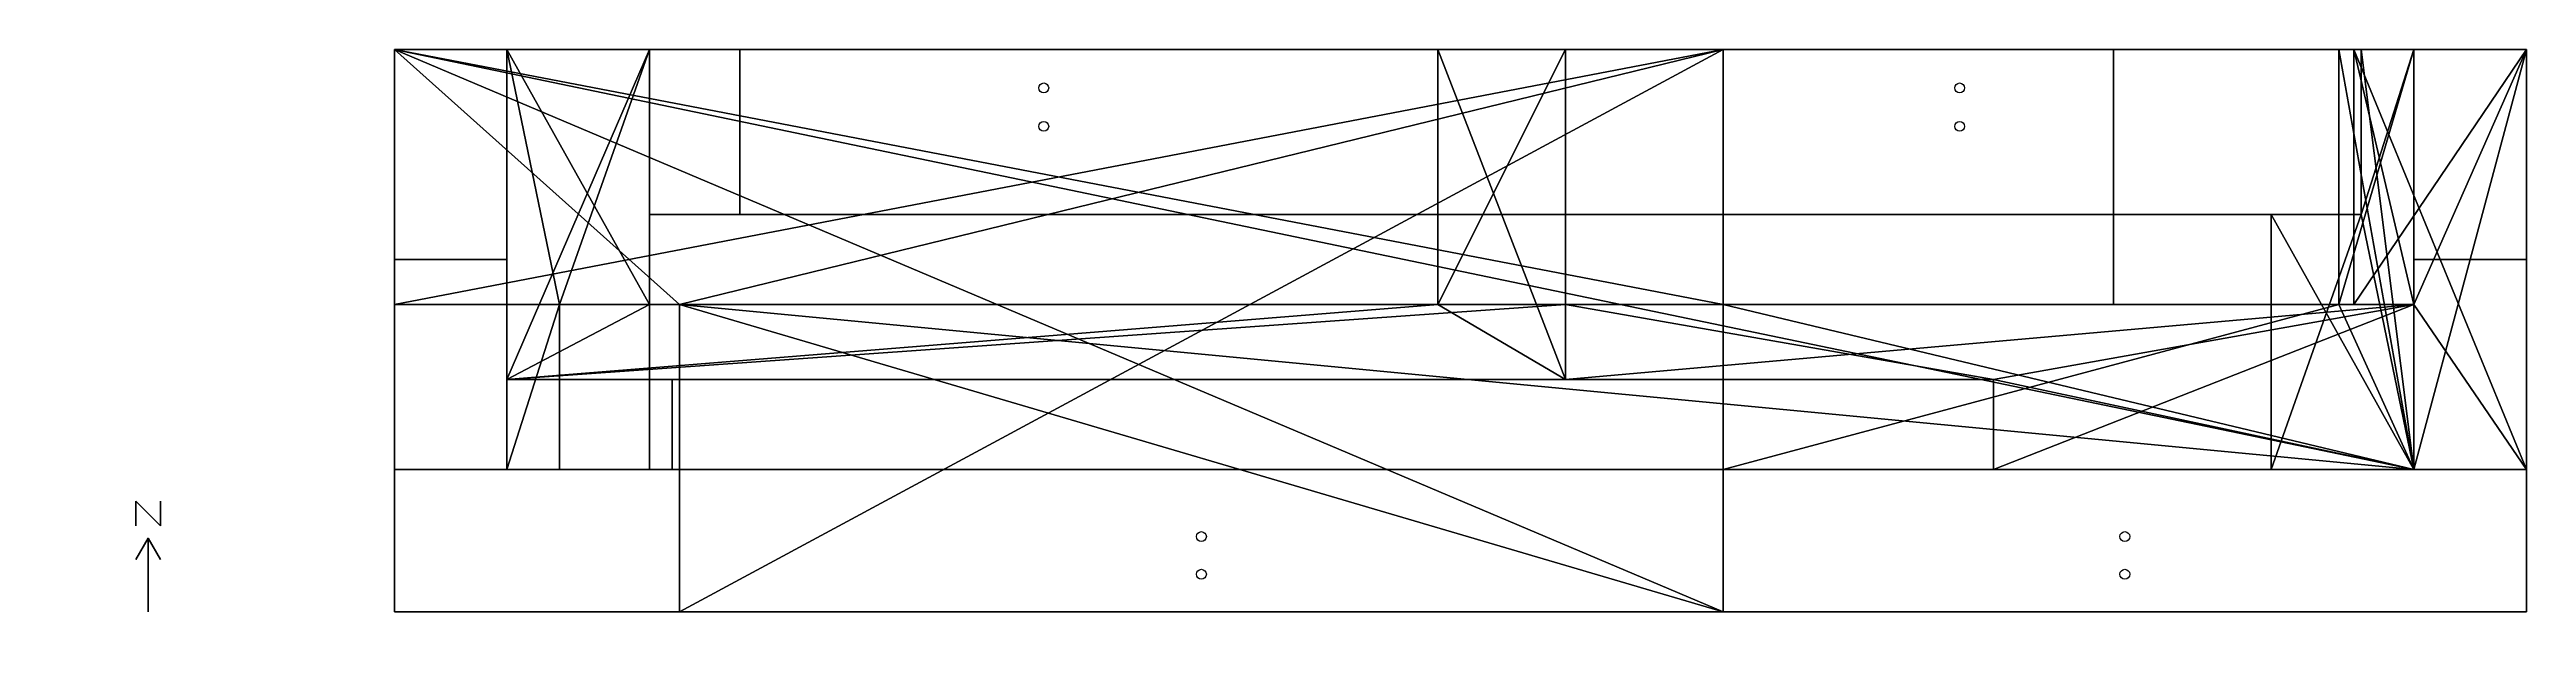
# Model space of a CAD drawing. Header units: metres. Extents: x -14 to 87, y -1 to 23.
import ezdxf

# ---------------------------------------------------------------- set-up
doc = ezdxf.new("R2010")
doc.units = ezdxf.units.M

msp = doc.modelspace()

# ---------------------------------------------------------------- linework, layer by layer
at = {"layer": '1', "color": 3}
for points in [[(-10.5, 4.5, 0.1), (-10.5, 4.5), (-10.5, 3.5), (-10.5, 3.5, 0.1)], [(-10.5, 4.5, 0.1), (-10.5, 4.5), (-9.5, 3.5), (-9.5, 3.5, 0.1)], [(-9.5, 4.5, 0.1), (-9.5, 4.5), (-9.5, 3.5), (-9.5, 3.5, 0.1)], [(-10, 3, 0.1), (-10, 3), (-10.5, 2.134), (-10.5, 2.134, 0.1)], [(-10, 3, 0.1), (-10, 3), (-10, 0), (-10, 0, 0.1)], [(-10, 3, 0.1), (-10, 3), (-9.5, 2.134), (-9.5, 2.134, 0.1)]]:
    msp.add_3dface(points, dxfattribs=at)
at = {"layer": 'BANQUET_FLR_6', "color": 10}
msp.add_circle((26.365, 21.298, 16.914), 0.2, dxfattribs=at)
at = {"layer": 'BANQUET_FLR_6', "color": 5}
msp.add_circle((26.365, 19.735, 16.914), 0.2, dxfattribs=at)
at = {"layer": 'BANQUET_FLR_6', "color": 43}
for points in [[(42.367, 22.86, 19.2), (42.367, 22.86, 16.152), (10.363, 22.86, 16.152), (10.363, 22.86, 19.2)], [(10.363, 22.86, 19.2), (10.363, 22.86, 16.152), (10.363, 12.497, 16.152), (10.363, 12.497, 19.2)], [(42.367, 12.497, 19.2), (42.367, 12.497, 16.152), (42.367, 22.86, 16.152), (42.367, 22.86, 19.2)], [(10.363, 12.497, 19.2), (10.363, 12.497, 16.152), (42.367, 12.497, 16.152), (42.367, 12.497, 19.2)]]:
    msp.add_3dface(points, dxfattribs=at)
at = {"layer": 'BANQUET_FLR_6', "color": 8}
msp.add_3dface([(42.367, 22.86, 16.152), (42.367, 12.497, 16.152), (10.363, 12.497, 16.152), (10.363, 22.86, 16.152)], dxfattribs=at)
at = {"layer": 'BANQUET_FLR_6', "color": 15}
msp.add_3dface([(10.363, 22.86, 19.2), (10.363, 12.497, 19.2), (42.367, 12.497, 19.2), (42.367, 22.86, 19.2)], dxfattribs=at)
at = {"layer": 'BANQUET_FLR_6', "color": 143}
msp.add_3dface([(39.567, 22.86, 18.484), (39.567, 22.86, 17.265), (13.164, 22.86, 17.265), (13.164, 22.86, 18.484)], dxfattribs=at)
at = {"layer": 'BASEMENT', "color": 43}
for points in [[(86.563, 22.86), (86.563, 22.86, -2.439), (0, 22.86, -2.439), (0, 22.86)], [(0, 22.86), (0, 22.86, -2.439), (0, 0, -2.439), (0, 0)], [(86.563, 0), (86.563, 0, -2.439), (86.563, 22.86, -2.439), (86.563, 22.86)], [(0, 0), (0, 0, -2.439), (86.563, 0, -2.439), (86.563, 0)]]:
    msp.add_3dface(points, dxfattribs=at)
at = {"layer": 'BASEMENT', "color": 8}
msp.add_3dface([(86.563, 22.86, -2.439), (86.563, 0, -2.439), (0, 0, -2.439), (0, 22.86, -2.439)], dxfattribs=at)
at = {"layer": 'BASEMENT', "color": 15}
for points in [[(53.95, 0), (53.95, 22.86), (0, 22.86)], [(0, 22.86), (0, 12.497), (11.582, 12.497)], [(11.582, 12.497), (53.95, 0), (0, 22.86)], [(53.95, 22.86), (53.95, 12.497), (69.799, 12.497), (69.799, 22.86)], [(69.799, 22.86), (69.799, 12.497), (78.943, 12.497), (78.943, 22.86)], [(81.991, 5.791), (81.991, 22.86), (78.943, 22.86)], [(81.991, 5.791), (78.943, 22.86), (78.943, 12.497)], [(81.991, 22.86), (81.991, 5.791), (86.563, 5.791), (86.563, 22.86)], [(0, 12.497), (0, 5.791), (11.582, 5.791), (11.582, 12.497)], [(11.582, 12.497), (11.582, 0), (53.95, 0)], [(53.95, 5.791), (81.991, 5.791), (78.943, 12.497)], [(53.95, 5.791), (78.943, 12.497), (53.95, 12.497)], [(0, 5.791), (0, 0), (11.582, 0), (11.582, 5.791)], [(53.95, 5.791), (53.95, 0), (86.563, 0), (86.563, 5.791)]]:
    msp.add_3dface(points, dxfattribs=at)
at = {"layer": 'CAFE_FLR_1', "color": 5}
msp.add_circle((70.257, 3.063, 0.762), 0.2, dxfattribs=at)
at = {"layer": 'CAFE_FLR_1', "color": 10}
msp.add_circle((70.257, 1.532, 0.762), 0.2, dxfattribs=at)
at = {"layer": 'CAFE_FLR_1', "color": 43}
for points in [[(81.991, 5.791, 3.962), (81.991, 5.791), (53.95, 5.791), (53.95, 5.791, 3.962)], [(53.95, 5.791, 3.962), (53.95, 5.791), (53.95, 0), (53.95, 0, 3.962)], [(86.563, 5.791, 3.962), (86.563, 5.791), (81.991, 5.791), (81.991, 5.791, 3.962)], [(86.563, 0, 3.962), (86.563, 0), (86.563, 5.791), (86.563, 5.791, 3.962)], [(53.95, 0, 3.962), (53.95, 0), (86.563, 0), (86.563, 0, 3.962)]]:
    msp.add_3dface(points, dxfattribs=at)
at = {"layer": 'CAFE_FLR_1', "color": 8}
msp.add_3dface([(86.563, 5.791), (86.563, 0), (53.95, 0), (53.95, 5.791)], dxfattribs=at)
at = {"layer": 'CAFE_FLR_1', "color": 15}
msp.add_3dface([(53.95, 5.791, 3.962), (53.95, 0, 3.962), (86.563, 0, 3.962), (86.563, 5.791, 3.962)], dxfattribs=at)
at = {"layer": 'CAFE_FLR_1', "color": 45}
msp.add_3dface([(86.563, 2.896, 2.134), (86.563, 2.896), (86.563, 3.81), (86.563, 3.81, 2.134)], dxfattribs=at)
at = {"layer": 'CAFE_FLR_1', "color": 143}
msp.add_3dface([(54.881, 0, 2.282), (54.881, 0, 0.152), (85.631, 0, 0.152), (85.631, 0, 2.282)], dxfattribs=at)
at = {"layer": 'CORRIDOR_FLR_3', "color": 43}
for points in [[(10.363, 22.86, 10.056), (10.363, 22.86, 7.008), (4.572, 22.86, 7.008), (4.572, 22.86, 10.056)], [(4.572, 22.86, 10.056), (4.572, 22.86, 7.008), (4.572, 14.326, 7.008), (4.572, 14.326, 10.056)], [(10.363, 16.154, 10.056), (10.363, 16.154, 7.008), (10.363, 22.86, 7.008), (10.363, 22.86, 10.056)], [(81.991, 22.86, 10.056), (81.991, 22.86, 7.008), (79.858, 22.86, 7.008), (79.858, 22.86, 10.056)], [(79.858, 22.86, 10.056), (79.858, 22.86, 7.008), (79.858, 16.154, 7.008), (79.858, 16.154, 10.056)], [(81.991, 14.326, 10.056), (81.991, 14.326, 7.008), (81.991, 22.86, 7.008), (81.991, 22.86, 10.056)], [(79.858, 16.154, 10.056), (79.858, 16.154, 7.008), (10.363, 16.154, 7.008), (10.363, 16.154, 10.056)], [(4.572, 14.326, 10.056), (4.572, 14.326, 7.008), (4.572, 5.791, 7.008), (4.572, 5.791, 10.056)], [(81.991, 5.791, 10.056), (81.991, 5.791, 7.008), (81.991, 14.326, 7.008), (81.991, 14.326, 10.056)], [(6.706, 5.791, 10.056), (6.706, 5.791, 7.008), (6.706, 12.497, 7.008), (6.706, 12.497, 10.056)], [(6.706, 12.497, 10.056), (6.706, 12.497, 7.008), (76.2, 12.497, 7.008), (76.2, 12.497, 10.056)], [(76.2, 12.497, 10.056), (76.2, 12.497, 7.008), (76.2, 5.791, 7.008), (76.2, 5.791, 10.056)], [(4.572, 5.791, 10.056), (4.572, 5.791, 7.008), (6.706, 5.791, 7.008), (6.706, 5.791, 10.056)], [(76.2, 5.791, 10.056), (76.2, 5.791, 7.008), (81.991, 5.791, 7.008), (81.991, 5.791, 10.056)]]:
    msp.add_3dface(points, dxfattribs=at)
at = {"layer": 'CORRIDOR_FLR_3', "color": 8}
for points in [[(4.572, 22.86, 7.008), (10.363, 22.86, 7.008), (10.363, 12.497, 7.008)], [(4.572, 22.86, 7.008), (10.363, 12.497, 7.008), (6.706, 12.497, 7.008)], [(4.572, 5.791, 7.008), (4.572, 22.86, 7.008), (6.706, 12.497, 7.008)], [(79.858, 16.154, 7.008), (79.858, 22.86, 7.008), (81.991, 22.86, 7.008)], [(79.858, 16.154, 7.008), (81.991, 22.86, 7.008), (81.991, 5.791, 7.008)], [(10.363, 16.154, 7.008), (76.2, 16.154, 7.008), (76.2, 12.497, 7.008), (10.363, 12.497, 7.008)], [(81.991, 5.791, 7.008), (76.2, 5.791, 7.008), (76.2, 16.154, 7.008)], [(81.991, 5.791, 7.008), (76.2, 16.154, 7.008), (79.858, 16.154, 7.008)], [(4.572, 5.791, 7.008), (6.706, 12.497, 7.008), (6.706, 5.791, 7.008)]]:
    msp.add_3dface(points, dxfattribs=at)
at = {"layer": 'CORRIDOR_FLR_3', "color": 15}
for points in [[(6.706, 12.497, 10.056), (10.363, 22.86, 10.056), (4.572, 22.86, 10.056)], [(4.572, 5.791, 10.056), (6.706, 12.497, 10.056), (4.572, 22.86, 10.056)], [(6.706, 12.497, 10.056), (10.363, 12.497, 10.056), (10.363, 22.86, 10.056)], [(81.991, 5.791, 10.056), (81.991, 22.86, 10.056), (79.858, 22.86, 10.056)], [(81.991, 5.791, 10.056), (79.858, 22.86, 10.056), (79.858, 16.154, 10.056)], [(10.363, 12.497, 10.056), (76.2, 12.497, 10.056), (76.2, 16.154, 10.056), (10.363, 16.154, 10.056)], [(76.2, 5.791, 10.056), (81.991, 5.791, 10.056), (79.858, 16.154, 10.056)], [(76.2, 5.791, 10.056), (79.858, 16.154, 10.056), (76.2, 16.154, 10.056)], [(4.572, 5.791, 10.056), (6.706, 5.791, 10.056), (6.706, 12.497, 10.056)]]:
    msp.add_3dface(points, dxfattribs=at)
at = {"layer": 'CORRIDOR_FLR_3', "color": 143}
for points in [[(9.856, 22.86, 9.333), (9.856, 22.86, 8.114), (5.079, 22.86, 8.114), (5.079, 22.86, 9.333)], [(81.805, 22.86, 9.333), (81.805, 22.86, 8.114), (80.044, 22.86, 8.114), (80.044, 22.86, 9.333)], [(4.759, 5.791, 9.333), (4.759, 5.791, 8.114), (6.519, 5.791, 8.114), (6.519, 5.791, 9.333)], [(76.707, 5.791, 9.333), (76.707, 5.791, 8.114), (81.484, 5.791, 8.114), (81.484, 5.791, 9.333)]]:
    msp.add_3dface(points, dxfattribs=at)
at = {"layer": 'CORRIDOR_FLR_6', "color": 43}
for points in [[(10.363, 22.86, 19.2), (10.363, 22.86, 16.152), (4.572, 22.86, 16.152), (4.572, 22.86, 19.2)], [(4.572, 22.86, 19.2), (4.572, 22.86, 16.152), (4.572, 9.449, 16.152), (4.572, 9.449, 19.2)], [(10.363, 12.497, 19.2), (10.363, 12.497, 16.152), (10.363, 22.86, 16.152), (10.363, 22.86, 19.2)], [(47.549, 22.86, 19.2), (47.549, 22.86, 16.152), (42.367, 22.86, 16.152), (42.367, 22.86, 19.2)], [(42.367, 22.86, 19.2), (42.367, 22.86, 16.152), (42.367, 12.497, 16.152), (42.367, 12.497, 19.2)], [(47.549, 12.497, 19.2), (47.549, 12.497, 16.152), (47.549, 22.86, 16.152), (47.549, 22.86, 19.2)], [(42.367, 12.497, 19.2), (42.367, 12.497, 16.152), (10.363, 12.497, 16.152), (10.363, 12.497, 19.2)], [(81.991, 12.497, 19.2), (81.991, 12.497, 16.152), (47.549, 12.497, 16.152), (47.549, 12.497, 19.2)], [(81.991, 5.791, 19.2), (81.991, 5.791, 16.152), (81.991, 12.497, 16.152), (81.991, 12.497, 19.2)], [(4.572, 9.449, 19.2), (4.572, 9.449, 16.152), (64.922, 9.449, 16.152), (64.922, 9.449, 19.2)], [(64.922, 9.449, 19.2), (64.922, 9.449, 16.152), (64.922, 5.791, 16.152), (64.922, 5.791, 19.2)], [(64.922, 5.791, 19.2), (64.922, 5.791, 16.152), (81.991, 5.791, 16.152), (81.991, 5.791, 19.2)]]:
    msp.add_3dface(points, dxfattribs=at)
at = {"layer": 'CORRIDOR_FLR_6', "color": 8}
for points in [[(4.572, 9.449, 16.152), (4.572, 22.86, 16.152), (10.363, 22.86, 16.152)], [(4.572, 9.449, 16.152), (10.363, 22.86, 16.152), (10.363, 12.497, 16.152)], [(42.367, 12.497, 16.152), (42.367, 22.86, 16.152), (47.549, 22.86, 16.152)], [(42.367, 12.497, 16.152), (47.549, 22.86, 16.152), (47.549, 12.497, 16.152)], [(4.572, 9.449, 16.152), (10.363, 12.497, 16.152), (42.367, 12.497, 16.152)], [(47.549, 12.497, 16.152), (64.922, 9.449, 16.152), (4.572, 9.449, 16.152)], [(47.549, 12.497, 16.152), (4.572, 9.449, 16.152), (42.367, 12.497, 16.152)], [(47.549, 12.497, 16.152), (81.991, 12.497, 16.152), (64.922, 9.449, 16.152)], [(81.991, 12.497, 16.152), (81.991, 5.791, 16.152), (64.922, 5.791, 16.152)], [(81.991, 12.497, 16.152), (64.922, 5.791, 16.152), (64.922, 9.449, 16.152)]]:
    msp.add_3dface(points, dxfattribs=at)
at = {"layer": 'CORRIDOR_FLR_6', "color": 15}
for points in [[(4.572, 9.449, 19.2), (10.363, 12.497, 19.2), (10.363, 22.86, 19.2)], [(4.572, 9.449, 19.2), (10.363, 22.86, 19.2), (4.572, 22.86, 19.2)], [(47.549, 9.449, 19.2), (47.549, 22.86, 19.2), (42.367, 22.86, 19.2)], [(47.549, 9.449, 19.2), (42.367, 22.86, 19.2), (42.367, 12.497, 19.2)], [(4.572, 9.449, 19.2), (47.549, 9.449, 19.2), (42.367, 12.497, 19.2)], [(4.572, 9.449, 19.2), (42.367, 12.497, 19.2), (10.363, 12.497, 19.2)], [(81.991, 12.497, 19.2), (47.549, 12.497, 19.2), (47.549, 9.449, 19.2)], [(81.991, 12.497, 19.2), (47.549, 9.449, 19.2), (64.922, 9.449, 19.2)], [(64.922, 9.449, 19.2), (81.991, 5.791, 19.2), (81.991, 12.497, 19.2)], [(64.922, 9.449, 19.2), (64.922, 5.791, 19.2), (81.991, 5.791, 19.2)]]:
    msp.add_3dface(points, dxfattribs=at)
at = {"layer": 'CORRIDOR_FLR_6', "color": 143}
for points in [[(9.856, 22.86, 18.484), (9.856, 22.86, 17.265), (5.079, 22.86, 17.265), (5.079, 22.86, 18.484)], [(47.095, 22.86, 18.484), (47.095, 22.86, 17.265), (42.821, 22.86, 17.265), (42.821, 22.86, 18.484)], [(66.416, 5.791, 18.484), (66.416, 5.791, 17.265), (80.498, 5.791, 17.265), (80.498, 5.791, 18.484)]]:
    msp.add_3dface(points, dxfattribs=at)
at = {"layer": 'DINING_FLR_6', "color": 10}
msp.add_circle((63.551, 21.298, 16.914), 0.2, dxfattribs=at)
at = {"layer": 'DINING_FLR_6', "color": 5}
msp.add_circle((63.551, 19.735, 16.914), 0.2, dxfattribs=at)
at = {"layer": 'DINING_FLR_6', "color": 43}
for points in [[(79.553, 22.86, 19.2), (79.553, 22.86, 16.152), (47.549, 22.86, 16.152), (47.549, 22.86, 19.2)], [(47.549, 22.86, 19.2), (47.549, 22.86, 16.152), (47.549, 12.497, 16.152), (47.549, 12.497, 19.2)], [(79.553, 12.497, 19.2), (79.553, 12.497, 16.152), (79.553, 22.86, 16.152), (79.553, 22.86, 19.2)], [(47.549, 12.497, 19.2), (47.549, 12.497, 16.152), (79.553, 12.497, 16.152), (79.553, 12.497, 19.2)]]:
    msp.add_3dface(points, dxfattribs=at)
at = {"layer": 'DINING_FLR_6', "color": 8}
msp.add_3dface([(79.553, 22.86, 16.152), (79.553, 12.497, 16.152), (47.549, 12.497, 16.152), (47.549, 22.86, 16.152)], dxfattribs=at)
at = {"layer": 'DINING_FLR_6', "color": 15}
msp.add_3dface([(47.549, 22.86, 19.2), (47.549, 12.497, 19.2), (79.553, 12.497, 19.2), (79.553, 22.86, 19.2)], dxfattribs=at)
at = {"layer": 'DINING_FLR_6', "color": 143}
msp.add_3dface([(76.752, 22.86, 18.484), (76.752, 22.86, 17.265), (50.349, 22.86, 17.265), (50.349, 22.86, 18.484)], dxfattribs=at)
at = {"layer": 'KITCHEN_FLR_6', "color": 43}
for points in [[(86.563, 22.86, 19.2), (86.563, 22.86, 16.152), (79.553, 22.86, 16.152), (79.553, 22.86, 19.2)], [(79.553, 22.86, 19.2), (79.553, 22.86, 16.152), (79.553, 12.497, 16.152), (79.553, 12.497, 19.2)], [(86.563, 5.791, 19.2), (86.563, 5.791, 16.152), (86.563, 22.86, 16.152), (86.563, 22.86, 19.2)], [(79.553, 12.497, 19.2), (79.553, 12.497, 16.152), (81.991, 12.497, 16.152), (81.991, 12.497, 19.2)], [(81.991, 12.497, 19.2), (81.991, 12.497, 16.152), (81.991, 5.791, 16.152), (81.991, 5.791, 19.2)], [(81.991, 5.791, 19.2), (81.991, 5.791, 16.152), (86.563, 5.791, 16.152), (86.563, 5.791, 19.2)]]:
    msp.add_3dface(points, dxfattribs=at)
at = {"layer": 'KITCHEN_FLR_6', "color": 8}
for points in [[(79.553, 12.497, 16.152), (79.553, 22.86, 16.152), (86.563, 22.86, 16.152)], [(79.553, 12.497, 16.152), (86.563, 22.86, 16.152), (81.991, 12.497, 16.152)], [(86.563, 22.86, 16.152), (86.563, 5.791, 16.152), (81.991, 5.791, 16.152)], [(86.563, 22.86, 16.152), (81.991, 5.791, 16.152), (81.991, 12.497, 16.152)]]:
    msp.add_3dface(points, dxfattribs=at)
at = {"layer": 'KITCHEN_FLR_6', "color": 15}
for points in [[(86.563, 5.791, 19.2), (86.563, 22.86, 19.2), (79.553, 22.86, 19.2)], [(79.553, 22.86, 19.2), (79.553, 12.497, 19.2), (81.991, 12.497, 19.2)], [(81.991, 12.497, 19.2), (86.563, 5.791, 19.2), (79.553, 22.86, 19.2)], [(81.991, 12.497, 19.2), (81.991, 5.791, 19.2), (86.563, 5.791, 19.2)]]:
    msp.add_3dface(points, dxfattribs=at)
at = {"layer": 'KITCHEN_FLR_6', "color": 143}
for points in [[(86.163, 22.86, 18.484), (86.163, 22.86, 17.265), (82.391, 22.86, 17.265), (82.391, 22.86, 18.484)], [(86.563, 7.285, 18.484), (86.563, 7.285, 17.265), (86.563, 21.366, 17.265), (86.563, 21.366, 18.484)], [(82.391, 5.791, 18.484), (82.391, 5.791, 17.265), (86.163, 5.791, 17.265), (86.163, 5.791, 18.484)]]:
    msp.add_3dface(points, dxfattribs=at)
at = {"layer": 'LAUNDRY_FLR_1', "color": 43}
for points in [[(86.563, 22.86, 3.962), (86.563, 22.86), (81.991, 22.86), (81.991, 22.86, 3.962)], [(81.991, 22.86, 3.962), (81.991, 22.86), (81.991, 5.791), (81.991, 5.791, 3.962)], [(86.563, 5.791, 3.962), (86.563, 5.791), (86.563, 22.86), (86.563, 22.86, 3.962)], [(81.991, 5.791, 3.962), (81.991, 5.791), (86.563, 5.791), (86.563, 5.791, 3.962)]]:
    msp.add_3dface(points, dxfattribs=at)
at = {"layer": 'LAUNDRY_FLR_1', "color": 8}
msp.add_3dface([(86.563, 22.86), (86.563, 5.791), (81.991, 5.791), (81.991, 22.86)], dxfattribs=at)
at = {"layer": 'LAUNDRY_FLR_1', "color": 15}
msp.add_3dface([(81.991, 22.86, 3.962), (81.991, 5.791, 3.962), (86.563, 5.791, 3.962), (86.563, 22.86, 3.962)], dxfattribs=at)
at = {"layer": 'LAUNDRY_FLR_1', "color": 45}
msp.add_3dface([(86.563, 8.361, 2.134), (86.563, 8.361), (86.563, 9.275), (86.563, 9.275, 2.134)], dxfattribs=at)
at = {"layer": 'LOBBY_FLR_1', "color": 5}
msp.add_circle((32.766, 3.063, 0.762), 0.2, dxfattribs=at)
at = {"layer": 'LOBBY_FLR_1', "color": 10}
msp.add_circle((32.766, 1.532, 0.762), 0.2, dxfattribs=at)
at = {"layer": 'LOBBY_FLR_1', "color": 43}
for points in [[(53.95, 22.86, 3.962), (53.95, 22.86), (0, 22.86), (0, 22.86, 3.962)], [(0, 22.86, 3.962), (0, 22.86), (0, 12.497), (0, 12.497, 3.962)], [(53.95, 12.497, 3.962), (53.95, 12.497), (53.95, 22.86), (53.95, 22.86, 3.962)], [(81.991, 22.86, 3.962), (81.991, 22.86), (78.943, 22.86), (78.943, 22.86, 3.962)], [(78.943, 22.86, 3.962), (78.943, 22.86), (78.943, 12.497), (78.943, 12.497, 3.962)], [(81.991, 5.791, 3.962), (81.991, 5.791), (81.991, 22.86), (81.991, 22.86, 3.962)], [(0, 12.497, 3.962), (0, 12.497), (11.582, 12.497), (11.582, 12.497, 3.962)], [(11.582, 12.497, 3.962), (11.582, 12.497), (11.582, 5.791), (11.582, 5.791, 3.962)], [(69.799, 12.497, 3.962), (69.799, 12.497), (53.95, 12.497), (53.95, 12.497, 3.962)], [(78.943, 12.497, 3.962), (78.943, 12.497), (69.799, 12.497), (69.799, 12.497, 3.962)], [(11.582, 5.791, 3.962), (11.582, 5.791), (11.582, 0), (11.582, 0, 3.962)], [(53.95, 5.791, 3.962), (53.95, 5.791), (81.991, 5.791), (81.991, 5.791, 3.962)], [(53.95, 0, 3.962), (53.95, 0), (53.95, 5.791), (53.95, 5.791, 3.962)], [(11.582, 0, 3.962), (11.582, 0), (53.95, 0), (53.95, 0, 3.962)]]:
    msp.add_3dface(points, dxfattribs=at)
at = {"layer": 'LOBBY_FLR_1', "color": 8}
for points in [[(0, 12.497), (0, 22.86), (53.95, 22.86)], [(0, 12.497), (53.95, 22.86), (11.582, 12.497)], [(53.95, 22.86), (53.95, 0), (11.582, 0)], [(53.95, 22.86), (11.582, 0), (11.582, 12.497)], [(78.943, 12.497), (78.943, 22.86), (81.991, 22.86)], [(78.943, 12.497), (81.991, 22.86), (81.991, 5.791)], [(81.991, 5.791), (53.95, 5.791), (53.95, 12.497)], [(81.991, 5.791), (53.95, 12.497), (78.943, 12.497)]]:
    msp.add_3dface(points, dxfattribs=at)
at = {"layer": 'LOBBY_FLR_1', "color": 15}
for points in [[(53.95, 12.497, 3.962), (53.95, 22.86, 3.962), (0, 22.86, 3.962)], [(81.991, 5.791, 3.962), (53.95, 12.497, 3.962), (0, 22.86, 3.962)], [(0, 22.86, 3.962), (0, 12.497, 3.962), (11.582, 12.497, 3.962)], [(11.582, 12.497, 3.962), (81.991, 5.791, 3.962), (0, 22.86, 3.962)], [(81.991, 5.791, 3.962), (81.991, 22.86, 3.962), (78.943, 22.86, 3.962)], [(81.991, 5.791, 3.962), (78.943, 22.86, 3.962), (78.943, 12.497, 3.962)], [(11.582, 12.497, 3.962), (11.582, 5.791, 3.962), (81.991, 5.791, 3.962)], [(81.991, 5.791, 3.962), (78.943, 12.497, 3.962), (53.95, 12.497, 3.962)], [(11.582, 5.791, 3.962), (11.582, 0, 3.962), (53.95, 0, 3.962), (53.95, 5.791, 3.962)]]:
    msp.add_3dface(points, dxfattribs=at)
at = {"layer": 'LOBBY_FLR_1', "color": 45}
for points in [[(8.995, 22.86, 2.134), (8.995, 22.86), (8.08, 22.86), (8.08, 22.86, 2.134)], [(49.003, 22.86, 2.134), (49.003, 22.86), (48.089, 22.86), (48.089, 22.86, 2.134)]]:
    msp.add_3dface(points, dxfattribs=at)
at = {"layer": 'LOBBY_FLR_1', "color": 143}
msp.add_3dface([(12.793, 0, 2.282), (12.793, 0, 0.152), (52.739, 0, 0.152), (52.739, 0, 2.282)], dxfattribs=at)
at = {"layer": 'MECH_FLR_1', "color": 43}
for points in [[(69.799, 22.86, 3.962), (69.799, 22.86), (53.95, 22.86), (53.95, 22.86, 3.962)], [(53.95, 22.86, 3.962), (53.95, 22.86), (53.95, 12.497), (53.95, 12.497, 3.962)], [(69.799, 12.497, 3.962), (69.799, 12.497), (69.799, 22.86), (69.799, 22.86, 3.962)], [(53.95, 12.497, 3.962), (53.95, 12.497), (69.799, 12.497), (69.799, 12.497, 3.962)]]:
    msp.add_3dface(points, dxfattribs=at)
at = {"layer": 'MECH_FLR_1', "color": 8}
msp.add_3dface([(69.799, 22.86), (69.799, 12.497), (53.95, 12.497), (53.95, 22.86)], dxfattribs=at)
at = {"layer": 'MECH_FLR_1', "color": 15}
msp.add_3dface([(53.95, 22.86, 3.962), (53.95, 12.497, 3.962), (69.799, 12.497, 3.962), (69.799, 22.86, 3.962)], dxfattribs=at)
at = {"layer": 'RETAIL_1_FLR_1', "color": 43}
for points in [[(0, 5.791, 3.962), (0, 5.791), (0, 0), (0, 0, 3.962)], [(11.582, 5.791, 3.962), (11.582, 5.791), (0, 5.791), (0, 5.791, 3.962)], [(11.582, 0, 3.962), (11.582, 0), (11.582, 5.791), (11.582, 5.791, 3.962)], [(0, 0, 3.962), (0, 0), (11.582, 0), (11.582, 0, 3.962)]]:
    msp.add_3dface(points, dxfattribs=at)
at = {"layer": 'RETAIL_1_FLR_1', "color": 8}
msp.add_3dface([(11.582, 5.791), (11.582, 0), (0, 0), (0, 5.791)], dxfattribs=at)
at = {"layer": 'RETAIL_1_FLR_1', "color": 15}
msp.add_3dface([(0, 5.791, 3.962), (0, 0, 3.962), (11.582, 0, 3.962), (11.582, 5.791, 3.962)], dxfattribs=at)
at = {"layer": 'RETAIL_1_FLR_1', "color": 143}
msp.add_3dface([(0.331, 0, 2.282), (0.331, 0, 0.152), (11.251, 0, 0.152), (11.251, 0, 2.282)], dxfattribs=at)
at = {"layer": 'RETAIL_2_FLR_1', "color": 43}
for points in [[(0, 12.497, 3.962), (0, 12.497), (0, 5.791), (0, 5.791, 3.962)], [(11.582, 12.497, 3.962), (11.582, 12.497), (0, 12.497), (0, 12.497, 3.962)], [(11.582, 5.791, 3.962), (11.582, 5.791), (11.582, 12.497), (11.582, 12.497, 3.962)], [(0, 5.791, 3.962), (0, 5.791), (11.582, 5.791), (11.582, 5.791, 3.962)]]:
    msp.add_3dface(points, dxfattribs=at)
at = {"layer": 'RETAIL_2_FLR_1', "color": 8}
msp.add_3dface([(11.582, 12.497), (11.582, 5.791), (0, 5.791), (0, 12.497)], dxfattribs=at)
at = {"layer": 'RETAIL_2_FLR_1', "color": 15}
msp.add_3dface([(0, 12.497, 3.962), (0, 5.791, 3.962), (11.582, 5.791, 3.962), (11.582, 12.497, 3.962)], dxfattribs=at)
at = {"layer": 'RETAIL_2_FLR_1', "color": 45}
msp.add_3dface([(0, 10.284, 2.134), (0, 10.284), (0, 9.369), (0, 9.369, 2.134)], dxfattribs=at)
at = {"layer": 'ROOM_1_FLR_3', "color": 43}
for points in [[(0, 14.326, 10.056), (0, 14.326, 7.008), (0, 5.791, 7.008), (0, 5.791, 10.056)], [(4.572, 14.326, 10.056), (4.572, 14.326, 7.008), (0, 14.326, 7.008), (0, 14.326, 10.056)], [(4.572, 5.791, 10.056), (4.572, 5.791, 7.008), (4.572, 14.326, 7.008), (4.572, 14.326, 10.056)], [(0, 5.791, 10.056), (0, 5.791, 7.008), (4.572, 5.791, 7.008), (4.572, 5.791, 10.056)]]:
    msp.add_3dface(points, dxfattribs=at)
at = {"layer": 'ROOM_1_FLR_3', "color": 8}
msp.add_3dface([(4.572, 14.326, 7.008), (4.572, 5.791, 7.008), (0, 5.791, 7.008), (0, 14.326, 7.008)], dxfattribs=at)
at = {"layer": 'ROOM_1_FLR_3', "color": 15}
msp.add_3dface([(0, 14.326, 10.056), (0, 5.791, 10.056), (4.572, 5.791, 10.056), (4.572, 14.326, 10.056)], dxfattribs=at)
at = {"layer": 'ROOM_1_FLR_3', "color": 143}
for points in [[(0, 13.579, 9.333), (0, 13.579, 8.114), (0, 6.538, 8.114), (0, 6.538, 9.333)], [(0.4, 5.791, 9.333), (0.4, 5.791, 8.114), (4.172, 5.791, 8.114), (4.172, 5.791, 9.333)]]:
    msp.add_3dface(points, dxfattribs=at)
at = {"layer": 'ROOM_1_FLR_6', "color": 43}
for points in [[(0, 14.326, 19.2), (0, 14.326, 16.152), (0, 5.791, 16.152), (0, 5.791, 19.2)], [(4.572, 14.326, 19.2), (4.572, 14.326, 16.152), (0, 14.326, 16.152), (0, 14.326, 19.2)], [(4.572, 5.791, 19.2), (4.572, 5.791, 16.152), (4.572, 14.326, 16.152), (4.572, 14.326, 19.2)], [(0, 5.791, 19.2), (0, 5.791, 16.152), (4.572, 5.791, 16.152), (4.572, 5.791, 19.2)]]:
    msp.add_3dface(points, dxfattribs=at)
at = {"layer": 'ROOM_1_FLR_6', "color": 8}
msp.add_3dface([(4.572, 14.326, 16.152), (4.572, 5.791, 16.152), (0, 5.791, 16.152), (0, 14.326, 16.152)], dxfattribs=at)
at = {"layer": 'ROOM_1_FLR_6', "color": 15}
msp.add_3dface([(0, 14.326, 19.2), (0, 5.791, 19.2), (4.572, 5.791, 19.2), (4.572, 14.326, 19.2)], dxfattribs=at)
at = {"layer": 'ROOM_1_FLR_6', "color": 143}
for points in [[(0, 13.579, 18.484), (0, 13.579, 17.265), (0, 6.538, 17.265), (0, 6.538, 18.484)], [(0.4, 5.791, 18.484), (0.4, 5.791, 17.265), (4.172, 5.791, 17.265), (4.172, 5.791, 18.484)]]:
    msp.add_3dface(points, dxfattribs=at)
at = {"layer": 'ROOM_2_FLR_3', "color": 43}
for points in [[(4.572, 22.86, 10.056), (4.572, 22.86, 7.008), (0, 22.86, 7.008), (0, 22.86, 10.056)], [(0, 22.86, 10.056), (0, 22.86, 7.008), (0, 14.326, 7.008), (0, 14.326, 10.056)], [(4.572, 14.326, 10.056), (4.572, 14.326, 7.008), (4.572, 22.86, 7.008), (4.572, 22.86, 10.056)], [(0, 14.326, 10.056), (0, 14.326, 7.008), (4.572, 14.326, 7.008), (4.572, 14.326, 10.056)]]:
    msp.add_3dface(points, dxfattribs=at)
at = {"layer": 'ROOM_2_FLR_3', "color": 8}
msp.add_3dface([(4.572, 22.86, 7.008), (4.572, 14.326, 7.008), (0, 14.326, 7.008), (0, 22.86, 7.008)], dxfattribs=at)
at = {"layer": 'ROOM_2_FLR_3', "color": 15}
msp.add_3dface([(0, 22.86, 10.056), (0, 14.326, 10.056), (4.572, 14.326, 10.056), (4.572, 22.86, 10.056)], dxfattribs=at)
at = {"layer": 'ROOM_2_FLR_3', "color": 143}
for points in [[(4.172, 22.86, 9.333), (4.172, 22.86, 8.114), (0.4, 22.86, 8.114), (0.4, 22.86, 9.333)], [(0, 22.113, 9.333), (0, 22.113, 8.114), (0, 15.072, 8.114), (0, 15.072, 9.333)]]:
    msp.add_3dface(points, dxfattribs=at)
at = {"layer": 'ROOM_2_FLR_6', "color": 43}
for points in [[(4.572, 22.86, 19.2), (4.572, 22.86, 16.152), (0, 22.86, 16.152), (0, 22.86, 19.2)], [(0, 22.86, 19.2), (0, 22.86, 16.152), (0, 14.326, 16.152), (0, 14.326, 19.2)], [(4.572, 14.326, 19.2), (4.572, 14.326, 16.152), (4.572, 22.86, 16.152), (4.572, 22.86, 19.2)], [(0, 14.326, 19.2), (0, 14.326, 16.152), (4.572, 14.326, 16.152), (4.572, 14.326, 19.2)]]:
    msp.add_3dface(points, dxfattribs=at)
at = {"layer": 'ROOM_2_FLR_6', "color": 8}
msp.add_3dface([(4.572, 22.86, 16.152), (4.572, 14.326, 16.152), (0, 14.326, 16.152), (0, 22.86, 16.152)], dxfattribs=at)
at = {"layer": 'ROOM_2_FLR_6', "color": 15}
msp.add_3dface([(0, 22.86, 19.2), (0, 14.326, 19.2), (4.572, 14.326, 19.2), (4.572, 22.86, 19.2)], dxfattribs=at)
at = {"layer": 'ROOM_2_FLR_6', "color": 143}
for points in [[(4.172, 22.86, 18.484), (4.172, 22.86, 17.265), (0.4, 22.86, 17.265), (0.4, 22.86, 18.484)], [(0, 22.113, 18.484), (0, 22.113, 17.265), (0, 15.072, 17.265), (0, 15.072, 18.484)]]:
    msp.add_3dface(points, dxfattribs=at)
at = {"layer": 'ROOM_3_MULT19_FLR_3', "color": 43}
for points in [[(10.363, 12.497, 10.056), (10.363, 12.497, 7.008), (6.706, 12.497, 7.008), (6.706, 12.497, 10.056)], [(6.706, 12.497, 10.056), (6.706, 12.497, 7.008), (6.706, 5.791, 7.008), (6.706, 5.791, 10.056)], [(10.363, 5.791, 10.056), (10.363, 5.791, 7.008), (10.363, 12.497, 7.008), (10.363, 12.497, 10.056)], [(6.706, 5.791, 10.056), (6.706, 5.791, 7.008), (10.363, 5.791, 7.008), (10.363, 5.791, 10.056)]]:
    msp.add_3dface(points, dxfattribs=at)
at = {"layer": 'ROOM_3_MULT19_FLR_3', "color": 8}
msp.add_3dface([(10.363, 12.497, 7.008), (10.363, 5.791, 7.008), (6.706, 5.791, 7.008), (6.706, 12.497, 7.008)], dxfattribs=at)
at = {"layer": 'ROOM_3_MULT19_FLR_3', "color": 15}
msp.add_3dface([(6.706, 12.497, 10.056), (6.706, 5.791, 10.056), (10.363, 5.791, 10.056), (10.363, 12.497, 10.056)], dxfattribs=at)
at = {"layer": 'ROOM_3_MULT19_FLR_3', "color": 143}
msp.add_3dface([(7.026, 5.791, 9.333), (7.026, 5.791, 8.114), (10.043, 5.791, 8.114), (10.043, 5.791, 9.333)], dxfattribs=at)
at = {"layer": 'ROOM_3_MULT9_FLR_6', "color": 43}
for points in [[(11.278, 9.449, 19.2), (11.278, 9.449, 16.152), (4.572, 9.449, 16.152), (4.572, 9.449, 19.2)], [(4.572, 9.449, 19.2), (4.572, 9.449, 16.152), (4.572, 5.791, 16.152), (4.572, 5.791, 19.2)], [(11.278, 5.791, 19.2), (11.278, 5.791, 16.152), (11.278, 9.449, 16.152), (11.278, 9.449, 19.2)], [(4.572, 5.791, 19.2), (4.572, 5.791, 16.152), (11.278, 5.791, 16.152), (11.278, 5.791, 19.2)]]:
    msp.add_3dface(points, dxfattribs=at)
at = {"layer": 'ROOM_3_MULT9_FLR_6', "color": 8}
msp.add_3dface([(11.278, 9.449, 16.152), (11.278, 5.791, 16.152), (4.572, 5.791, 16.152), (4.572, 9.449, 16.152)], dxfattribs=at)
at = {"layer": 'ROOM_3_MULT9_FLR_6', "color": 15}
msp.add_3dface([(4.572, 9.449, 19.2), (4.572, 5.791, 19.2), (11.278, 5.791, 19.2), (11.278, 9.449, 19.2)], dxfattribs=at)
at = {"layer": 'ROOM_3_MULT9_FLR_6', "color": 143}
msp.add_3dface([(5.159, 5.791, 18.484), (5.159, 5.791, 17.265), (10.691, 5.791, 17.265), (10.691, 5.791, 18.484)], dxfattribs=at)
at = {"layer": 'ROOM_4_MULT19_FLR_3', "color": 43}
for points in [[(14.021, 22.86, 10.056), (14.021, 22.86, 7.008), (10.363, 22.86, 7.008), (10.363, 22.86, 10.056)], [(10.363, 22.86, 10.056), (10.363, 22.86, 7.008), (10.363, 16.154, 7.008), (10.363, 16.154, 10.056)], [(14.021, 16.154, 10.056), (14.021, 16.154, 7.008), (14.021, 22.86, 7.008), (14.021, 22.86, 10.056)], [(10.363, 16.154, 10.056), (10.363, 16.154, 7.008), (14.021, 16.154, 7.008), (14.021, 16.154, 10.056)]]:
    msp.add_3dface(points, dxfattribs=at)
at = {"layer": 'ROOM_4_MULT19_FLR_3', "color": 8}
msp.add_3dface([(14.021, 22.86, 7.008), (14.021, 16.154, 7.008), (10.363, 16.154, 7.008), (10.363, 22.86, 7.008)], dxfattribs=at)
at = {"layer": 'ROOM_4_MULT19_FLR_3', "color": 15}
msp.add_3dface([(10.363, 22.86, 10.056), (10.363, 16.154, 10.056), (14.021, 16.154, 10.056), (14.021, 22.86, 10.056)], dxfattribs=at)
at = {"layer": 'ROOM_4_MULT19_FLR_3', "color": 143}
msp.add_3dface([(13.701, 22.86, 9.333), (13.701, 22.86, 8.114), (10.683, 22.86, 8.114), (10.683, 22.86, 9.333)], dxfattribs=at)
at = {"layer": 'ROOM_5_FLR_3', "color": 43}
for points in [[(86.563, 14.326, 10.056), (86.563, 14.326, 7.008), (81.991, 14.326, 7.008), (81.991, 14.326, 10.056)], [(81.991, 14.326, 10.056), (81.991, 14.326, 7.008), (81.991, 5.791, 7.008), (81.991, 5.791, 10.056)], [(86.563, 5.791, 10.056), (86.563, 5.791, 7.008), (86.563, 14.326, 7.008), (86.563, 14.326, 10.056)], [(81.991, 5.791, 10.056), (81.991, 5.791, 7.008), (86.563, 5.791, 7.008), (86.563, 5.791, 10.056)]]:
    msp.add_3dface(points, dxfattribs=at)
at = {"layer": 'ROOM_5_FLR_3', "color": 8}
msp.add_3dface([(86.563, 14.326, 7.008), (86.563, 5.791, 7.008), (81.991, 5.791, 7.008), (81.991, 14.326, 7.008)], dxfattribs=at)
at = {"layer": 'ROOM_5_FLR_3', "color": 15}
msp.add_3dface([(81.991, 14.326, 10.056), (81.991, 5.791, 10.056), (86.563, 5.791, 10.056), (86.563, 14.326, 10.056)], dxfattribs=at)
at = {"layer": 'ROOM_5_FLR_3', "color": 143}
for points in [[(86.563, 6.538, 9.333), (86.563, 6.538, 8.114), (86.563, 13.579, 8.114), (86.563, 13.579, 9.333)], [(82.391, 5.791, 9.333), (82.391, 5.791, 8.114), (86.163, 5.791, 8.114), (86.163, 5.791, 9.333)]]:
    msp.add_3dface(points, dxfattribs=at)
at = {"layer": 'ROOM_6_FLR_3', "color": 43}
for points in [[(86.563, 22.86, 10.056), (86.563, 22.86, 7.008), (81.991, 22.86, 7.008), (81.991, 22.86, 10.056)], [(81.991, 22.86, 10.056), (81.991, 22.86, 7.008), (81.991, 14.326, 7.008), (81.991, 14.326, 10.056)], [(86.563, 14.326, 10.056), (86.563, 14.326, 7.008), (86.563, 22.86, 7.008), (86.563, 22.86, 10.056)], [(81.991, 14.326, 10.056), (81.991, 14.326, 7.008), (86.563, 14.326, 7.008), (86.563, 14.326, 10.056)]]:
    msp.add_3dface(points, dxfattribs=at)
at = {"layer": 'ROOM_6_FLR_3', "color": 8}
msp.add_3dface([(86.563, 22.86, 7.008), (86.563, 14.326, 7.008), (81.991, 14.326, 7.008), (81.991, 22.86, 7.008)], dxfattribs=at)
at = {"layer": 'ROOM_6_FLR_3', "color": 15}
msp.add_3dface([(81.991, 22.86, 10.056), (81.991, 14.326, 10.056), (86.563, 14.326, 10.056), (86.563, 22.86, 10.056)], dxfattribs=at)
at = {"layer": 'ROOM_6_FLR_3', "color": 143}
for points in [[(86.163, 22.86, 9.333), (86.163, 22.86, 8.114), (82.391, 22.86, 8.114), (82.391, 22.86, 9.333)], [(86.563, 15.072, 9.333), (86.563, 15.072, 8.114), (86.563, 22.113, 8.114), (86.563, 22.113, 9.333)]]:
    msp.add_3dface(points, dxfattribs=at)
at = {"layer": 'STORAGE_FLR_1', "color": 43}
for points in [[(78.943, 22.86, 3.962), (78.943, 22.86), (69.799, 22.86), (69.799, 22.86, 3.962)], [(69.799, 22.86, 3.962), (69.799, 22.86), (69.799, 12.497), (69.799, 12.497, 3.962)], [(78.943, 12.497, 3.962), (78.943, 12.497), (78.943, 22.86), (78.943, 22.86, 3.962)], [(69.799, 12.497, 3.962), (69.799, 12.497), (78.943, 12.497), (78.943, 12.497, 3.962)]]:
    msp.add_3dface(points, dxfattribs=at)
at = {"layer": 'STORAGE_FLR_1', "color": 8}
msp.add_3dface([(78.943, 22.86), (78.943, 12.497), (69.799, 12.497), (69.799, 22.86)], dxfattribs=at)
at = {"layer": 'STORAGE_FLR_1', "color": 15}
msp.add_3dface([(69.799, 22.86, 3.962), (69.799, 12.497, 3.962), (78.943, 12.497, 3.962), (78.943, 22.86, 3.962)], dxfattribs=at)
at = {"layer": 'STORAGE_FLR_1', "color": 45}
msp.add_3dface([(76.372, 22.86, 2.438), (76.372, 22.86), (73.324, 22.86), (73.324, 22.86, 2.438)], dxfattribs=at)

doc.saveas('drawing.dxf')
